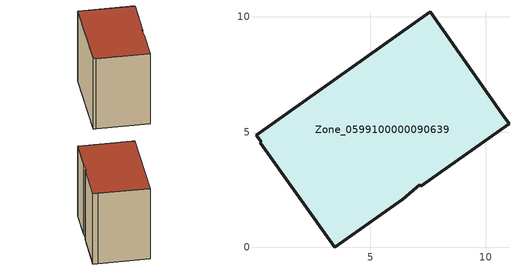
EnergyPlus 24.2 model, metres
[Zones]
Zone_0599100000090639
 floor ground (C_G): 7.14,2.72 6.4,2.09 3.45,0 0.21,4.54 0.25,4.57 0.03,4.85 7.59,10.22 10.72,5.77 11.02,5.36 7.19,2.65 z0
 wall outside (C_F): 6.4,2.09 7.14,2.72 7.19,2.65 11.02,5.36 10.72,5.77 7.59,10.22 0.03,4.85 0.25,4.57 0.21,4.54 3.45,0 6.4,2.09 z0:8.46
 roof outside (C_R): 0.03,4.85 0.25,4.57 0.21,4.54 3.45,0 6.4,2.09 7.14,2.72 7.19,2.65 11.02,5.36 10.72,5.77 7.59,10.22 z8.46
[BUILDING]
Pand.0599100000090639: North Axis=0; Terrain=City; Loads Convergence Tolerance Value=0.04; Temperature Convergence Tolerance Value=0.4; Solar Distribution=FullExterior; Maximum Number of Warmup Days=25; Minimum Number of Warmup Days=1
[Site:Location]
Rotterdam.The.Hague.AP_ZH_NLD Design_Conditions: Latitude=51.96; Longitude=4.45; Time Zone=1; Elevation=-4.5
[SITE:GROUNDTEMPERATURE:BUILDINGSURFACE]
18, 18, 18, 18, 18, 18, 18, 18, 18, 18, 18, 18
[MATERIAL] Thermal Absorptance=0.9; Solar Absorptance=0.7; Visible Absorptance=0.7
Name | Roughness | Thickness | Conductivity | Density | Specific Heat
G.TC.1975-1991 | MediumSmooth | 0.15 | 0.288461 | 540 | 1210
F.TC.1975-1991 | Rough | 0.3 | 0.230769 | 1920 | 840
R.TC.1975-1991 | MediumRough | 0.2 | 0.153846 | 1500 | 1000
[CONSTRUCTION]
C_G: G.TC.1975-1991
C_F: F.TC.1975-1991
C_R: R.TC.1975-1991
[ZONE]
Zone_0599100000090639: Type=1; Multiplier=1; Ceiling Height=Autocalculate; Volume=Autocalculate; Floor Area=autocalculate; Part of Total Floor Area=Yes
[ZONEINFILTRATION:DESIGNFLOWRATE]
Infil_Zone_0599100000090639: Zone or ZoneList or Space or SpaceList=Zone_0599100000090639; Schedule=AlwaysOn; Design Flow Rate Calculation Method=Flow/Area; Flow Rate per Floor Area=0.003; Constant Term Coefficient=1; Temperature Term Coefficient=0; Velocity Term Coefficient=0; Velocity Squared Term Coefficient=0
[HVACTEMPLATE:ZONE:IDEALLOADSAIRSYSTEM]
Zone_0599100000090639: Maximum Heating Supply Air Temperature=50; Minimum Cooling Supply Air Temperature=13; Maximum Heating Supply Air Humidity Ratio=0.0156; Minimum Cooling Supply Air Humidity Ratio=0.0077; Heating Limit=NoLimit; Cooling Limit=NoLimit; Dehumidification Control Type=ConstantSensibleHeatRatio; Cooling Sensible Heat Ratio=0.7; Dehumidification Setpoint=60; Humidification Control Type=None; Humidification Setpoint=30; Outdoor Air Method=None; Outdoor Air Flow Rate per Person=0.00944; Outdoor Air Flow Rate per Zone Floor Area=0; Outdoor Air Flow Rate per Zone=0; Demand Controlled Ventilation Type=None; Outdoor Air Economizer Type=NoEconomizer; Heat Recovery Type=None; Sensible Heat Recovery Effectiveness=0.7; Latent Heat Recovery Effectiveness=0.65
[ZONECONTROL:THERMOSTAT]
ThermostatControl_Zone_0599100000090639: Zone or ZoneList=Zone_0599100000090639; Control Type Schedule=DualSetpointControlType; Control 1=Thermostat_Zone_0599100000090639; Temperature Difference Between Cutout And Setpoint=0
[THERMOSTATSETPOINT:DUALSETPOINT]
Thermostat_Zone_0599100000090639: Heating Setpoint Temperature Schedule=HeatingSetpoint_Zone_0599100000090639; Cooling Setpoint Temperature Schedule=CoolingSetpoint_Zone_0599100000090639
[SCHEDULE:COMPACT]
HeatingSetpoint_Zone_0599100000090639: Through: 12/31, For: AllDays, Until: 24:00, 21
CoolingSetpoint_Zone_0599100000090639: Through: 12/31, For: AllDays, Until: 24:00, 24
DualSetpointControlType: Through: 12/31, For: AllDays, Until: 24:00, 4
AlwaysOn: Through: 12/31, For: AllDays, Until: 24:00, 1
